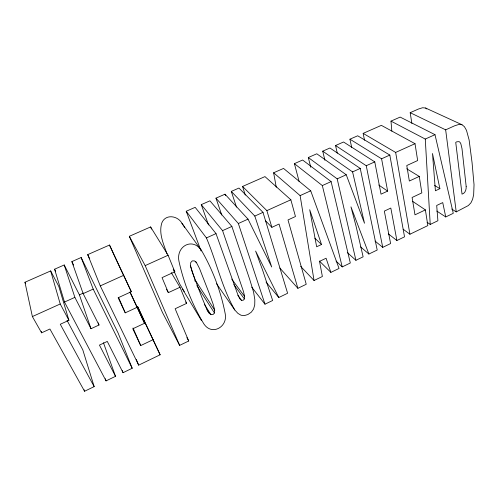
<?xml version="1.0" encoding="UTF-8"?>
<svg xmlns="http://www.w3.org/2000/svg" width="499" height="499" viewBox="0 0 499 499"><rect width="100%" height="100%" fill="white"/><g stroke="black" fill="none" stroke-linecap="round" stroke-linejoin="round"><path stroke-width="0.75" d="M194.859 281.024L194.947 279.677L214.695 310.141L214.458 312.979L212.986 314.588L210.896 314.657L208.85 312.836L206.792 309.567M201.066 250.972L186.233 211.258L195.159 207.328L216.011 233.601L237.711 294.385L239.876 298.839L241.491 300.329L243.169 300.286L244.398 298.92L244.622 296.462L243.475 291.503L222.566 230.638L201.259 204.646L209.929 200.829L231.873 226.434L249.687 279.315L253.579 292.096L254.839 299.762L254.721 304.958L253.561 309.049L251.296 312.193L247.878 314.532L244.329 315.605L241.061 315.249L237.923 313.397L234.773 309.96L216.529 283.731M94.168 386.625L60.279 324.263L68.924 320.302L58.832 286.482L50.667 270.932L24.95 282.253L32.379 316.566L41.598 332.821L49.912 329.009L84.562 391.26L94.168 386.625L82.79 349.843L66.997 320.289M98.209 322.828L99.002 325.017L91.011 328.722L79.416 294.865L64.203 264.975L54.603 269.204L64.49 302.057L106.062 380.887L115.512 376.327L103.443 342.713M115.512 376.327L99.444 345.102L107.279 341.416L123.06 372.684L132.204 368.268L118.194 333.22L81.144 257.515L71.862 261.607L83.158 293.624L99.002 325.017M130.096 292.077L137.225 307.278L125.255 312.836L118.138 297.76L131.324 291.715L109.506 245.034L87.705 254.627L100.28 285.89L138.666 365.149L160.129 354.789L137.581 306.448L136.215 307.085M180.014 287.243L168.369 292.645L162.05 277.637L174.825 271.787L168.107 255.245L150.604 226.939L129.322 236.308L162.449 312.455L179.646 345.37L188.716 340.998L175.149 308.756L186.589 303.38L180.014 287.243L171.257 272.622M251.739 287.15L264.981 304.19L272.66 300.485L262.624 270.159L255.613 251.066L278.791 297.523L287.617 293.262L262.998 212.368L238.952 188.048L231.305 191.416L236.482 207.122M279.839 268.032L297.878 288.316L306.243 284.274L287.998 219.94L295.464 216.516L290.848 199.787L264.963 176.602L242.564 186.458L245.283 195.09M300.66 266.366L314.052 280.507L322.373 276.49L319.528 261.364L326.078 258.239L330.874 272.385L339.033 268.45L310.709 190.811L283.532 168.425L273.627 172.785L276.265 187.231M336.07 261.083L342.22 266.909L350.317 263.004L331.111 181.599L302.625 160.023L294.404 163.641L299.163 181.648M347.279 252.525L355.912 260.303L363.129 256.817L356.049 226.166L350.965 206.867L368.898 254.035L377.2 250.03L360.253 168.431L329.933 148.003L322.734 151.166L324.893 160.266M374.999 241.029L382.739 247.354L390.611 243.556L384.324 211.108L390.817 208.058L396.905 240.518L404.527 236.838L389.825 155.07L357.683 135.784L349.936 139.19L351.67 147.392M403.167 229.222L409.922 234.237L427.843 225.585L425.385 209.886L412.604 201.34M427.038 222.242L430.219 224.438L437.904 220.733L436.694 205.469L442.732 202.588L445.75 216.946L453.285 213.31L434.991 134.668L400.142 117.09L390.991 121.12L391.834 131.131M451.67 209.006L456.229 211.888L468.343 205.551L470.931 202.825L472.59 199.344L473.657 194.722L474.038 184.699L472.054 162.555L469.11 139.913L466.49 130.339L464.401 126.671L461.98 124.725L425.622 108.027L422.616 107.74L418.555 108.988L410.184 112.674L411.868 123.453M137.225 307.278L144.548 323.265L132.796 328.791L140.724 345.576L153.205 339.626M425.385 209.886L414.987 214.838L412.093 197.479L421.848 192.895L419.26 176.428L406.685 168.787M321.512 244.491L316.647 246.787L309.717 209.742L321.512 244.491L314.819 238.191M439.887 188.659L435.409 190.774L432.49 153.505L439.887 188.659L434.592 185.447M349.936 139.19L381.579 158.794L387.636 191.105L381.036 194.167L374.768 161.869L343.549 142.003L335.553 145.527L337.262 153.124M419.26 176.428L409.348 181.031L406.766 165.531L417.657 160.541L415.018 143.687L381.355 125.361L363.153 133.376L364.519 140.225M265.393 220.645L271.88 227.326L279.053 224.039L297.878 288.316M79.416 294.865L83.458 293.038M32.379 316.566L60.229 303.985L50.667 270.932M64.49 302.057L74.875 297.367L64.203 264.975M83.158 293.624L93.188 289.089L81.144 257.515M100.28 285.89L123.808 275.255M129.322 236.308L145.178 265.605L168.107 255.245M186.233 211.258L206.424 237.929L216.011 233.601M222.566 230.638L231.873 226.434M248.028 219.136L224.993 194.198L215.973 198.165L238.354 223.502L248.028 219.136L271.699 266.977L254.802 216.073L231.305 191.416M254.802 216.073L262.998 212.368M242.564 186.458L266.865 210.622L290.848 199.787M273.627 172.785L300.117 195.602L310.709 190.811M294.404 163.641L322.329 185.566L331.111 181.599M346.237 174.762L316.79 153.786L308.307 157.516L337.181 178.854L346.237 174.762L364.501 223.24L352.575 171.899L322.734 151.166M352.575 171.899L360.253 168.431M335.553 145.527L366.247 165.724L374.768 161.869M381.579 158.794L389.825 155.07M363.153 133.376L395.651 152.438L415.018 143.687M390.991 121.12L425.267 139.059L434.991 134.668M410.184 112.674L445.657 129.846L454.545 125.829L458.837 124.457L461.98 124.725M436.787 211.065L445.75 216.946M378.71 185.004L387.636 191.105M388.341 233.863L396.905 240.518M425.622 108.027L426.801 108.957M360.627 246.924L368.898 254.035M214.695 310.141L213.198 304.371L209.424 293.855L199.494 268.443L196.594 262.805L194.448 260.877L192.234 260.915L190.712 262.611L190.518 265.686L192.202 271.924L201.889 297.404L206.112 307.621L208.85 312.836M319.422 261.052L330.874 272.385M201.683 250.785C192.77 236.863 175.941 246.169 178.935 261.139C183.775 283.139 192.283 304.901 204.022 324.132C212.094 335.989 227.787 326.795 225.242 313.958C221.026 291.959 212.911 270.165 201.683 250.785L181.954 223.296C177.787 215.655 165.581 213.765 161.882 222.76C158.464 233.301 163.566 244.023 167.009 253.841M266.029 282.022L278.791 297.523M231.704 279.06L244.622 296.462M233.813 284.561L244.398 298.92M237.842 295.314L241.491 300.329M173.827 270.72L179.721 284.025L184.243 291.553M195.72 261.52L196.594 262.805M181.954 223.296L184.686 227.388M234.773 309.96C221.868 287.586 216.516 261.582 206.424 237.929M196.862 285.621L214.458 312.979M204.272 304.184L210.896 314.657M173.209 269.136L174.825 271.787M182.534 289.139L201.353 320.383M185.796 302.045L186.589 303.38M166.466 289.264L168.369 292.645M24.95 282.253L25.699 283.607M186.863 337.611L188.716 340.998M60.229 303.985L68.924 320.302M54.603 269.204L55.676 271.263M74.875 297.367L91.011 328.722M224.993 194.198L225.691 195.577M71.862 261.607L73.603 265.081M93.188 289.089L132.204 368.268M87.705 254.627L89.733 258.838M116.654 260.678L131.324 291.715M144.567 321.705L160.129 354.789M129.958 292.146L144.548 323.265M109.506 245.034L116.348 259.998M137.581 306.448L144.236 321M133.033 328.005L140.724 345.576M118.531 297.373L125.255 312.836M145.178 265.605L179.646 345.37M136.308 359.48L138.666 365.149M150.604 226.939L151.484 229.085M122.243 370.514L123.06 372.684M190.306 265.568L194.766 278.985M201.259 204.646L208.526 224.962M215.973 198.165L221.737 214.994M105.333 378.71L106.062 380.887M238.354 223.502L264.981 304.19M266.865 210.622L271.88 227.326M84.138 389.775L84.562 391.26M308.307 157.516L310.758 167.284M322.329 185.566L342.22 266.909M337.181 178.854L355.912 260.303M41.255 331.33L41.598 332.821M366.247 165.724L382.739 247.354M395.651 152.438L409.922 234.237M300.117 195.602L314.052 280.507M445.657 129.846L456.229 211.888M425.267 139.059L430.219 224.438M466.172 186.439C466.353 189.464 465.317 193.263 462.03 194.142L455.737 142.39L456.778 141.797L459.161 141.641L460.072 142.408L460.827 143.743L461.993 148.583L466.172 186.439"/></g></svg>
